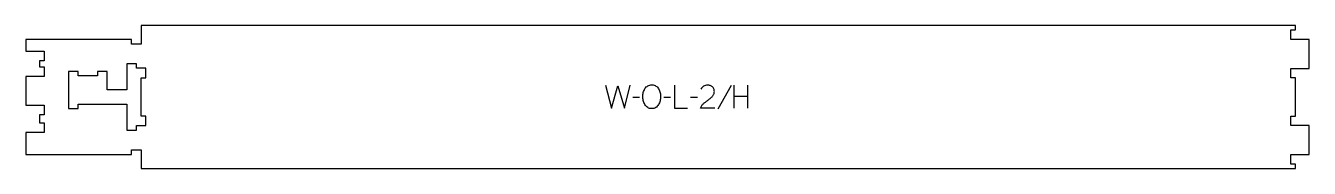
# Model space of a CAD drawing. Extents: x 0 to 1668, y 0 to 186.
import ezdxf

# ---------------------------------------------------------------- set-up
doc = ezdxf.new("R2010")
doc.units = 0
for name, color, linetype in [('1_ANYTOOL_1MMDEEP_LABELS_S', 2, 'CONTINUOUS'), ('3_ANYTOOL_CUTTHROUGH_INSID', 4, 'CONTINUOUS'), ('4_ANYTOOL_CUTTHROUGH_OUTSI', 5, 'CONTINUOUS')]:
    doc.layers.add(name, color=color, linetype=linetype)

msp = doc.modelspace()

# ---------------------------------------------------------------- linework, layer by layer
at = {"layer": '1_ANYTOOL_1MMDEEP_LABELS_S'}
for p, q in [((916.305378, 107.697154), (899.119664, 76.925726)), ((919.776806, 108.168583), (919.776806, 78.168583)), ((938.076806, 78.168583), (938.076806, 108.168583)), ((797.591092, 92.054297), (788.805378, 91.968583)), ((837.619664, 92.054297), (828.833949, 91.968583)), ((872.505378, 92.054297), (863.719664, 91.968583)), ((938.076806, 93.468583), (919.776806, 93.468583))]:
    msp.add_line(p, q, dxfattribs=at)
for points in [[(753.233949, 108.168583), (760.948235, 78.168583), (769.391092, 107.268583), (777.876806, 78.168583), (785.376806, 108.168583)], [(842.762521, 108.168583), (842.762521, 78.168583), (859.862521, 78.168583)]]:
    msp.add_lwpolyline(points, dxfattribs=at)
msp.add_lwpolyline([(813.662521, 108.51144, -0.064784), (816.336476, 108.163519, -0.088904), (818.762521, 107.032868, -0.05419), (820.685085, 105.340738, -0.051179), (822.212521, 103.282868, -0.041653), (823.39472, 100.854096, -0.036749), (824.183949, 98.268583, -0.024892), (824.641729, 95.64932, -0.030823), (824.805378, 92.997154, -0.034269), (824.628858, 90.424658, -0.031918), (824.114306, 87.897154, -0.031725), (823.226119, 85.287757, -0.026303), (822.041092, 82.797154, -0.058719), (820.517312, 80.635407, -0.077745), (818.478592, 78.972154, -0.077243), (815.991604, 77.993317, -0.055252), (813.319664, 77.697154, -0.054051), (810.565739, 77.995733, -0.077615), (808.000021, 78.993583, -0.078558), (805.924947, 80.680656, -0.060481), (804.383949, 82.882868, -0.02629), (803.197289, 85.422088, -0.031299), (802.310735, 88.079297, -0.031469), (801.795696, 90.666113, -0.033416), (801.619664, 93.297154, -0.032847), (801.798341, 96.014103, -0.035049), (802.342878, 98.681083, -0.03503), (803.258852, 101.258122, -0.032231), (804.512521, 103.690011, -0.062518), (806.134409, 105.757106, -0.074052), (808.246449, 107.306083, -0.072322), (810.873303, 108.236974, -0.049083)], format="xyb", close=True, dxfattribs=at)
msp.add_lwpolyline([(895.091092, 78.21144), (876.791092, 78.254297, -0.034491), (877.45387, 80.001629, -0.037732), (878.360735, 81.634654, -0.037744), (879.500029, 83.10929, -0.03482), (880.841092, 84.404297, -0.00859), (883.800317, 86.80288, -0.008791), (886.841092, 89.097154, 0.020588), (889.660381, 91.330597, 0.025206), (892.262521, 93.81144, 0.046908), (893.283116, 95.112682, 0.051091), (894.030378, 96.58644, 0.050722), (894.479111, 98.234614, 0.041139), (894.619664, 99.940011, 0.039396), (894.477019, 101.747597, 0.058519), (893.987521, 103.48644, 0.060358), (893.196963, 104.893556, 0.061397), (892.091092, 106.068583, 0.048006), (890.735135, 106.990542, 0.045901), (889.230378, 107.643583, 0.045216), (887.490317, 108.046142, 0.034258), (885.705378, 108.168583, 0.055622), (883.070807, 107.874596, 0.079896), (880.626806, 106.893583, 0.080617), (878.657419, 105.227883, 0.060287), (877.219664, 103.068583)], format="xyb", dxfattribs=at)
at = {"layer": '3_ANYTOOL_CUTTHROUGH_INSID'}
msp.add_lwpolyline([(149.75, 55.544253), (156, 55.544253), (156, 68.044253), (150, 68.044253), (150, 117.544253), (156, 117.544253), (156, 130.044253), (144.000029, 130.044251), (144.000029, 136.044251), (131.500029, 136.044251), (131.500029, 102.088504), (106.000029, 102.088504), (106.000029, 126.088504), (93.500029, 126.088504), (93.500029, 120.088504), (68.000029, 120.088504), (68.000029, 126.088504), (55.500029, 126.088504), (55.500029, 77.588504), (68.000029, 77.588504), (68.000029, 83.588504), (131.500029, 83.588504), (131.500029, 49.544251), (144.000029, 49.544251), (144.000029, 55.544251)], close=True, dxfattribs=at)
at = {"layer": '4_ANYTOOL_CUTTHROUGH_OUTSI'}
msp.add_lwpolyline([(449.75, 0), (749.75, 0), (1349.75, 0), (1649.5, 0), (1649.5, 5.5), (1643.75, 5.5, -0.414214), (1643.5, 5.75), (1643.5, 17.75, -0.414214), (1643.75, 18), (1667.5, 18), (1667.5, 55.5), (1643.75, 55.5, -0.414214), (1643.5, 55.75), (1643.5, 67.75, -0.414214), (1643.75, 68), (1649.5, 68), (1649.5, 117.5), (1643.75, 117.5, -0.414214), (1643.5, 117.75), (1643.5, 129.75, -0.414214), (1643.75, 130), (1667.5, 130), (1667.5, 167.5), (1643.75, 167.5, -0.414214), (1643.5, 167.75), (1643.5, 179.75, -0.414214), (1643.75, 180), (1649.5, 180), (1649.5, 185.5), (1349.75, 185.5), (749.75, 185.5), (449.75, 185.5), (150, 185.5), (150, 161.75, -0.414214), (149.75, 161.5), (137.75, 161.5, -0.414214), (137.5, 161.75), (137.5, 167.5), (0, 167.5), (0, 152.177), (23.75, 152.177, -0.414214), (24, 151.927), (24, 139.927, -0.414214), (23.75, 139.677), (18, 139.677), (18, 132.088), (23.75, 132.088, -0.414214), (24, 131.838), (24, 119.838, -0.414214), (23.75, 119.588), (0, 119.588), (0, 82.177), (23.75, 82.177, -0.414214), (24, 81.927), (24, 69.927, -0.414214), (23.75, 69.677), (18, 69.677), (18, 59.177), (23.75, 59.177, -0.414214), (24, 58.927), (24, 46.927, -0.414214), (23.75, 46.677), (0, 46.677), (0, 18), (137.5, 18), (137.5, 23.75, -0.414214), (137.75, 24), (149.75, 24, -0.414214), (150, 23.75), (150, 0)], format="xyb", close=True, dxfattribs=at)

doc.saveas('drawing.dxf')
